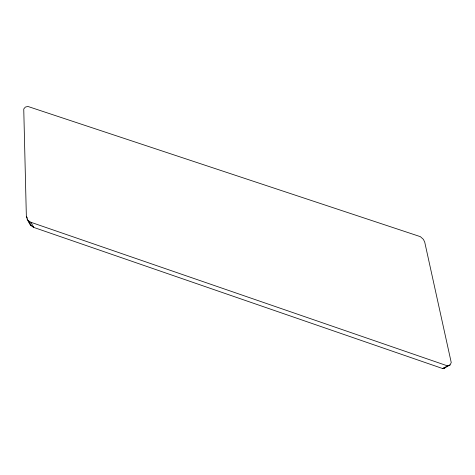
<?xml version="1.0" encoding="UTF-8"?>
<svg xmlns="http://www.w3.org/2000/svg" width="475" height="475" viewBox="0 0 475 475"><rect width="100%" height="100%" fill="white"/><g stroke="black" fill="none" stroke-linecap="round" stroke-linejoin="round"><path stroke-width="0.71" d="M450.033 364.966L451.25 362.579L424.745 242.203L423.421 239.376L420.369 236.663L27.817 106.43L25.312 107.118L23.75 108.989L26.351 216.339C27.597 220.59 29.604 225.393 33.802 227.442L442.706 368.57L444.113 368.303L450.033 364.966L447.497 365.881L442.706 368.57L443.787 367.941M444.113 368.303L445.2 367.674M27.146 219.165L28.28 220.649L30.875 222.276L447.497 365.881M32.336 226.213L33.802 227.442L30.875 222.276M28.28 220.649L31.255 225.839L30.875 224.99M26.351 216.339L27.354 218.09M29.551 222.288L30.139 224.378"/></g></svg>
